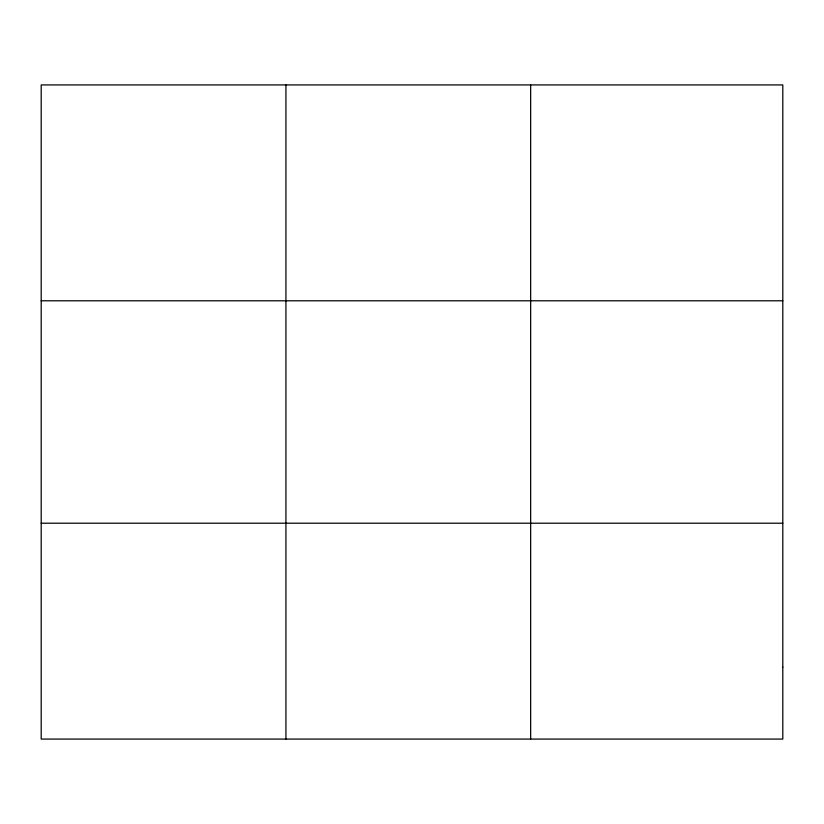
<?xml version="1.0" encoding="UTF-8"?>
<svg xmlns="http://www.w3.org/2000/svg" width="824" height="824" viewBox="0 0 824 824"><rect width="100%" height="100%" fill="white"/><g stroke="black" fill="none" stroke-linecap="round" stroke-linejoin="round"><path stroke-width="1.24" d="M285.928 84.924L285.928 739.077M530.656 84.924L530.656 739.077M41.2 300.791L782.8 300.791M41.2 523.209L782.8 523.209M782.8 667.121L782.8 739.077L41.2 739.077L41.2 84.924L782.8 84.924L782.8 667.121"/></g></svg>
